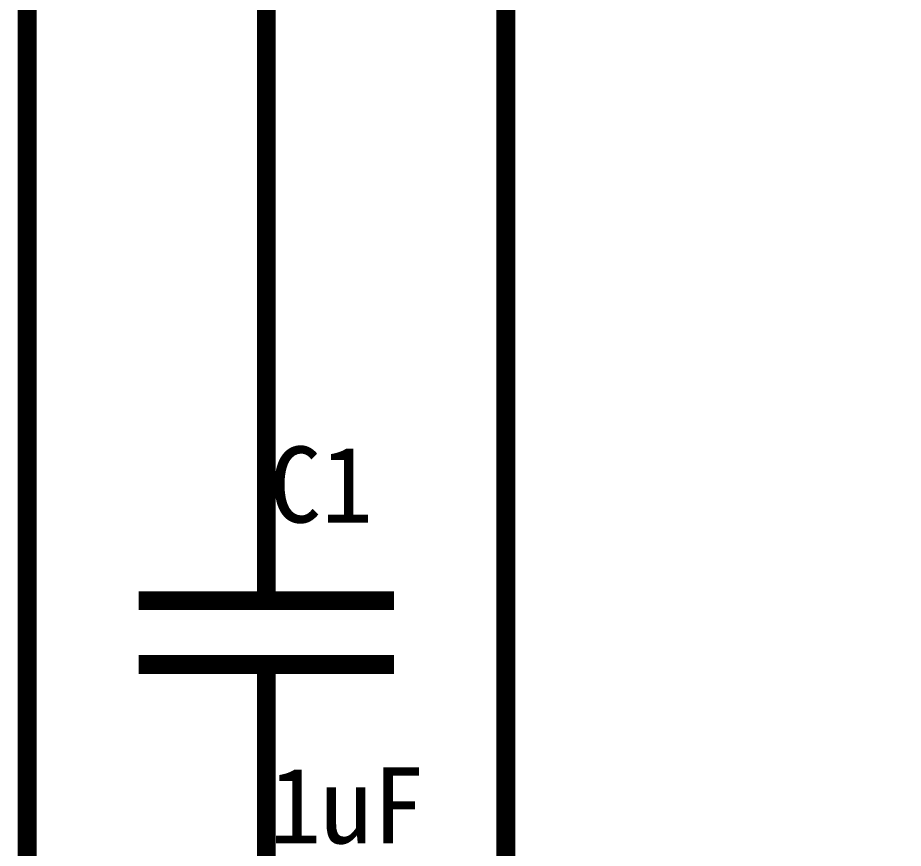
# Model space of a CAD drawing. Header units: inches. Extents: x 0 to 11.5, y 0 to 7.6.
# Drawn here: x 1.695 to 2.249, y 5.565 to 6.085 of the extents above; entities that cross this region are included whole.
import ezdxf

# ---------------------------------------------------------------- set-up
doc = ezdxf.new("R2010")
doc.units = ezdxf.units.IN
doc.header["$MEASUREMENT"] = 0
doc.layers.add('Sheet', color=255, linetype='Continuous')

msp = doc.modelspace()

# ---------------------------------------------------------------- linework, layer by layer
at = {"layer": 'Sheet'}
for points in [[(1.70046, 6.2997, 0.0118, 0.0118, 0), (1.70046, 5.49988, 0.0118, 0.0118, 0)], [(1.85029, 6.2997, 0.0118, 0.0118, 0), (1.85029, 5.84984, 0.0118, 0.0118, 0)], [(2.95041, 4.89984, 0.0118, 0.0118, 0), (2.50024, 4.89984, 0.0118, 0.0118, 0), (2.00046, 4.89984, 0.0118, 0.0118, 0), (2.00046, 6.2997, 0.0118, 0.0118, 0)], [(1.85029, 5.74995, 0.0118, 0.0118, 0), (1.85029, 5.84984, 0.0118, 0.0118, 0)], [(1.85029, 5.74995, 0.0118, 0.0118, 0), (1.85029, 5.71985, 0.0118, 0.0118, 0)], [(1.77025, 5.71985, 0.0118, 0.0118, 0), (1.93034, 5.71985, 0.0118, 0.0118, 0)], [(1.93034, 5.67982, 0.0118, 0.0118, 0), (1.77025, 5.67982, 0.0118, 0.0118, 0)], [(1.85029, 5.64972, 0.0118, 0.0118, 0), (1.85029, 5.67982, 0.0118, 0.0118, 0)], [(1.85029, 5.64972, 0.0118, 0.0118, 0), (1.85029, 5.54983, 0.0118, 0.0118, 0)]]:
    msp.add_lwpolyline(points, format="xyseb", dxfattribs=at)

# ---------------------------------------------------------------- texts
for s, p in [('C1', (1.85228, 5.7688)), ('1uF', (1.85228, 5.56769))]:
    msp.add_text(s, height=0.047632, dxfattribs=at).set_placement(p)

doc.saveas('drawing.dxf')
